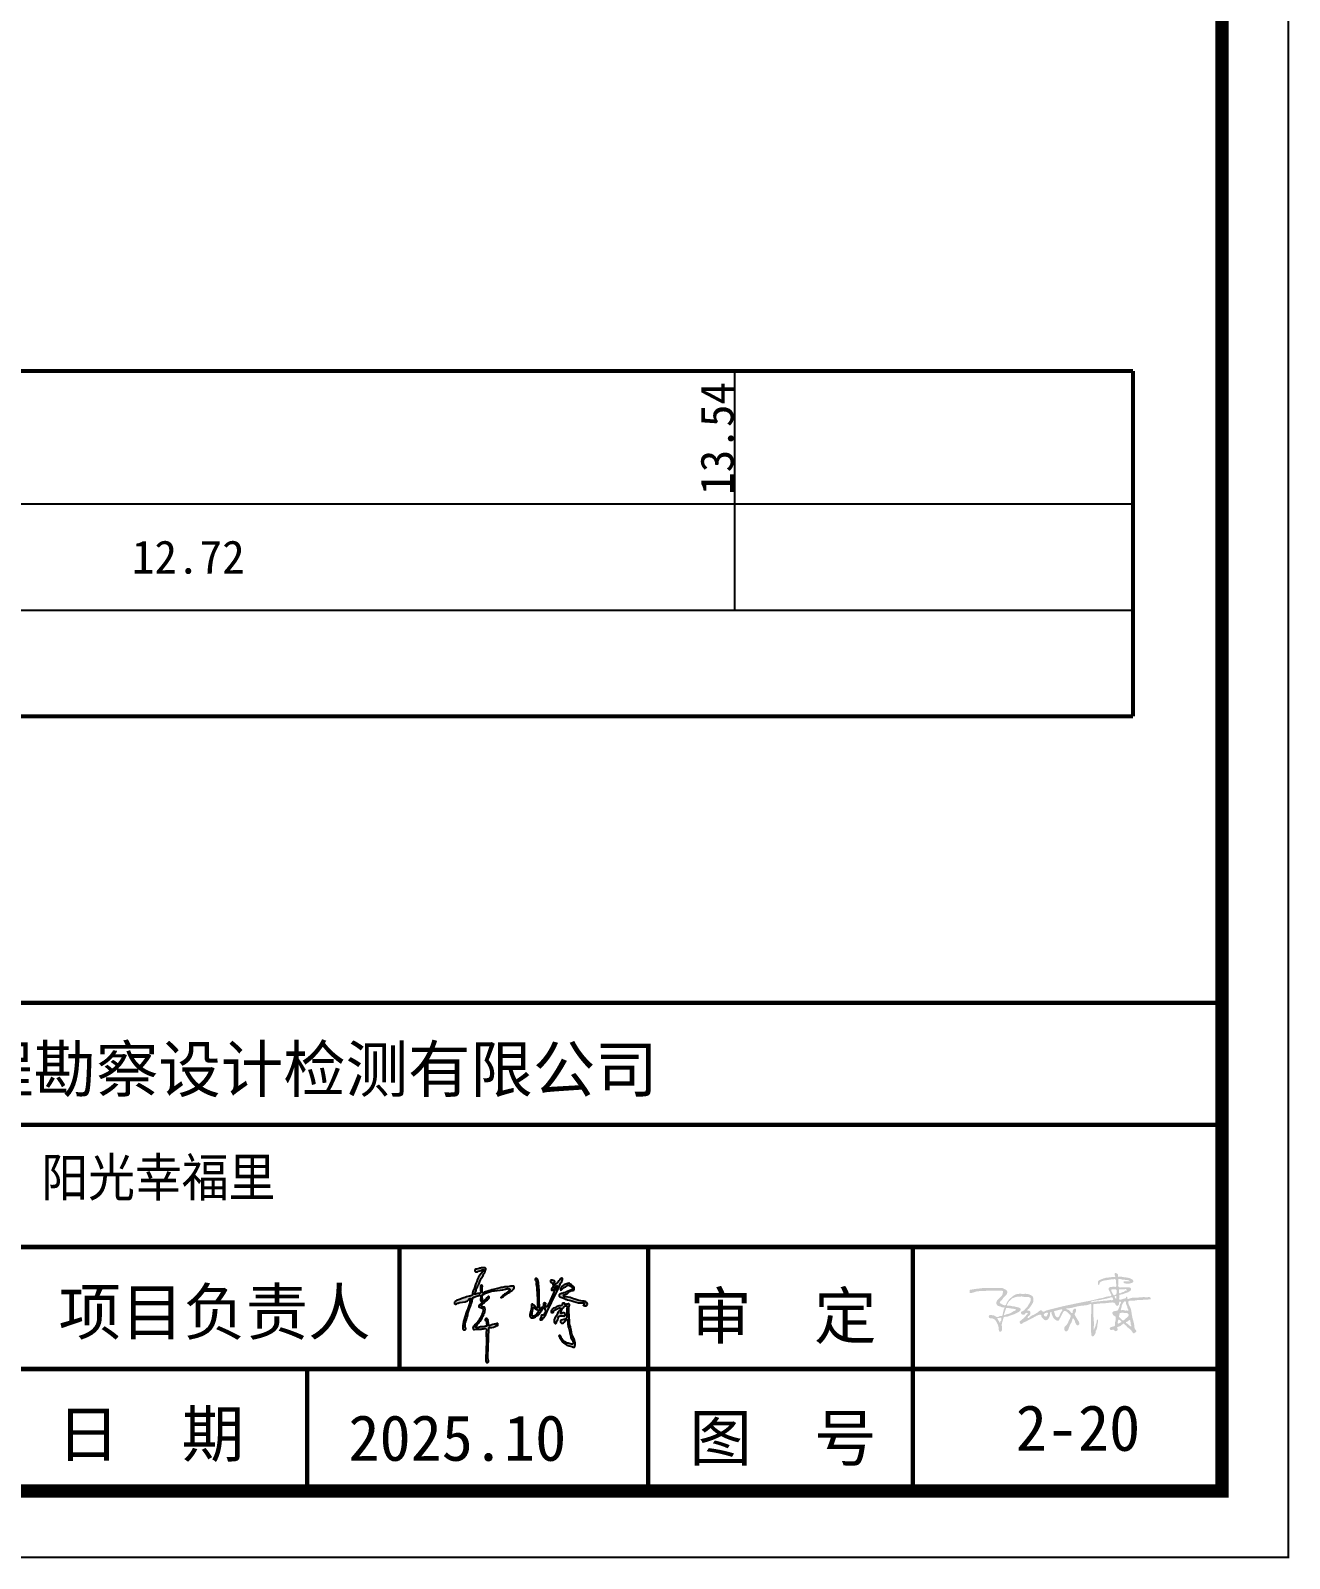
# Model space of a CAD drawing. Header units: millimetres. Extents: x -255 to 9196, y 129 to 426.
# Drawn here: x 8670.7 to 8765.6, y 129.3 to 244.3 of the extents above; entities that cross this region are included whole.
import ezdxf
from ezdxf.enums import TextEntityAlignment as Align

# ---------------------------------------------------------------- set-up
doc = ezdxf.new("R2010")
doc.units = ezdxf.units.MM
doc.layers.add('不打印', color=7, linetype='Continuous', plot=False)
doc.layers.add('地质-图框', color=7, linetype='Continuous')
doc.layers.add('地质-标注栏', color=7, linetype='Continuous')
doc.styles.add('LZ_PMT_LINE', font='', dxfattribs={"height": 2})
doc.styles.get("Standard").update_dxf_attribs({"font": 'simfang.ttf', "height": 2.5})
doc.styles.add('标注栏数据', font='simfang.ttf', dxfattribs={"width": 0.7, "height": 2.5})
doc.styles.get('LZ_PMT_LINE').set_extended_font_data('SimSun')

msp = doc.modelspace()

# ---------------------------------------------------------------- hatches: boundary and pattern name
at = {"linetype": 'Continuous'}
h = msp.add_hatch(color=0, dxfattribs=at)
edge = h.paths.add_edge_path()
edge.add_spline(control_points=[(8704.82, 151), (8704.82, 151), (8704.6, 150.97), (8704.47, 150.9), (8704.31, 150.82), (8704.19, 150.88), (8704.16, 150.96), (8704.2, 151.06), (8704.34, 151.04), (8704.51, 151.12), (8704.72, 151.15), (8705.03, 151.18), (8705, 150.96), (8704.94, 150.81), (8704.84, 150.66), (8704.75, 150.5), (8704.64, 150.33), (8704.54, 150.11), (8704.45, 149.84), (8704.31, 149.64), (8704.27, 149.43), (8704.21, 149.32), (8704.11, 149.16), (8704.28, 149.17), (8704.38, 149.22), (8704.51, 149.23), (8704.66, 149.25), (8704.59, 149.49), (8704.63, 149.64), (8704.59, 149.84), (8704.77, 149.84), (8704.71, 149.64), (8704.74, 149.49), (8704.72, 149.34), (8704.78, 149.25), (8704.98, 149.37), (8705.26, 149.42), (8705.67, 149.55), (8706.07, 149.63), (8706.46, 149.73), (8706.79, 149.73), (8707.01, 149.8), (8707.19, 149.73), (8707.09, 149.52), (8706.85, 149.35), (8706.56, 149.14), (8706.3, 148.98), (8706.18, 148.92), (8706.11, 148.89), (8706.21, 149), (8706.3, 149.07), (8706.5, 149.2), (8706.66, 149.34), (8706.79, 149.44), (8706.83, 149.55), (8706.67, 149.6), (8706.02, 149.38), (8705.39, 149.47), (8704.72, 149.11), (8704.75, 149.07), (8704.72, 148.95), (8704.77, 148.83), (8704.75, 148.68), (8704.84, 148.63), (8704.91, 148.75), (8705.02, 148.83), (8705.11, 148.92), (8705.18, 149), (8705.27, 148.98), (8705.25, 148.82), (8705.07, 148.73), (8704.91, 148.54), (8704.76, 148.45), (8704.67, 148.36), (8704.67, 148.29), (8704.7, 148.17), (8704.93, 148.24), (8704.98, 147.92), (8704.84, 147.58), (8704.62, 147.19), (8704.38, 146.87), (8704.24, 146.77), (8704.2, 146.68), (8704.38, 146.63), (8704.56, 146.7), (8704.83, 146.72), (8704.97, 146.74), (8705.09, 146.76), (8705.06, 146.91), (8705.06, 147.02), (8705.06, 147.18), (8704.93, 147.19), (8704.96, 147.38), (8705.2, 147.28), (8705.16, 147.06), (8705.22, 146.93), (8705.18, 146.77), (8705.47, 146.87), (8705.63, 146.9), (8705.81, 146.94), (8705.89, 146.98), (8705.91, 146.94), (8705.92, 146.9), (8705.92, 146.86), (8705.91, 146.81), (8705.86, 146.81), (8705.68, 146.74), (8705.49, 146.69), (8705.28, 146.67), (8705.26, 146.65), (8705.22, 146.65), (8705.24, 146.62), (8705.18, 146.28), (8705.23, 145.64), (8705.16, 144.87), (8705.15, 144.35), (8705.23, 144.12), (8705.18, 143.99), (8704.99, 144.04), (8705.03, 144.87), (8705.04, 145.58), (8705.03, 146.31), (8705.06, 146.49), (8705.02, 146.54), (8705, 146.6), (8704.81, 146.57), (8704.55, 146.5), (8704.29, 146.54), (8704.07, 146.48), (8704.05, 146.55), (8704.03, 146.61), (8704.06, 146.71), (8704.17, 146.87), (8704.44, 147.09), (8704.61, 147.43), (8704.74, 147.71), (8704.81, 147.89), (8704.82, 148.1), (8704.64, 148.16), (8704.47, 148.2), (8704.49, 148.36), (8704.61, 148.42), (8704.71, 148.48), (8704.73, 148.6), (8704.61, 148.67), (8704.6, 148.84), (8704.66, 149), (8704.57, 149.1), (8704.39, 149.01), (8704.22, 149), (8704.02, 148.91), (8703.98, 148.62), (8703.83, 148.22), (8703.63, 147.67), (8703.56, 147.23), (8703.42, 146.96), (8703.46, 146.82), (8703.44, 146.7), (8703.51, 146.6), (8703.47, 146.52), (8703.43, 146.47), (8703.36, 146.48), (8703.27, 146.49), (8703.25, 146.64), (8703.31, 147.16), (8703.54, 147.84), (8703.81, 148.51), (8703.81, 148.76), (8703.9, 148.86), (8703.77, 148.85), (8703.66, 148.57), (8703.18, 148.57), (8702.84, 148.49), (8702.71, 148.4), (8702.63, 148.46), (8702.64, 148.58), (8702.79, 148.69), (8703.04, 148.77), (8703.36, 148.93), (8703.67, 148.97), (8703.85, 149.05), (8703.98, 149.04), (8703.99, 149.26), (8704.23, 149.77), (8704.35, 150.46), (8704.75, 150.81), (8704.8, 150.89), (8704.83, 150.93), (8704.84, 150.96), (8704.86, 150.99), (8704.82, 151), (8704.82, 151)], knot_values=[0, 0, 0, 0, 0.197659, 0.38152, 0.566109, 0.652135, 0.748753, 0.807036, 0.92578, 1.122031, 1.368988, 1.626652, 1.76802, 1.918621, 2.118344, 2.300641, 2.476901, 2.727997, 3.020459, 3.30281, 3.467088, 3.639635, 3.748419, 3.829445, 4.003086, 4.123696, 4.214806, 4.40081, 4.667341, 4.776567, 4.878347, 5.011798, 5.239779, 5.391232, 5.421408, 5.561877, 5.912571, 6.38166, 6.788598, 7.158235, 7.581854, 7.75821, 7.879208, 8.024703, 8.302733, 8.776744, 9.113748, 9.171835, 9.21185, 9.282009, 9.431192, 9.655122, 9.945004, 10.084012, 10.156313, 10.23478, 10.492922, 12.265977, 12.308224, 12.341497, 12.381398, 12.643767, 12.73859, 12.784271, 12.894334, 13.057034, 13.22312, 13.293963, 13.355493, 13.427134, 13.691979, 13.931156, 14.154695, 14.230531, 14.280349, 14.357953, 14.559753, 14.73671, 15.127693, 15.701362, 16.09181, 16.245167, 16.284172, 16.325965, 16.693564, 16.937976, 17.092889, 17.140175, 17.268068, 17.432612, 17.543247, 17.640717, 17.742204, 17.919021, 18.124187, 18.330875, 18.38331, 18.514374, 18.915136, 19.05586, 19.094889, 19.129342, 19.171939, 19.2281, 19.253164, 19.30045, 19.335915, 19.866366, 19.900833, 19.91431, 19.956102, 19.971506, 20.016335, 20.975658, 21.868584, 22.374573, 22.482502, 22.597173, 22.697846, 22.941553, 24.708467, 25.088101, 25.161193, 25.220954, 25.277606, 25.350797, 25.711986, 26.113546, 26.20435, 26.256258, 26.30822, 26.383415, 26.54161, 26.923438, 27.405824, 27.649529, 27.849929, 27.988286, 28.210288, 28.334066, 28.448614, 28.601664, 28.712075, 28.802319, 28.905249, 29.053216, 29.28859, 29.3441, 29.421244, 29.800842, 29.895833, 30.034219, 30.598059, 31.241971, 31.744499, 31.964954, 32.082734, 32.192402, 32.311997, 32.392136, 32.448377, 32.505145, 32.585331, 32.68582, 32.890345, 34.212601, 34.822842, 34.959792, 35.019354, 35.099489, 35.175216, 35.910229, 36.17828, 36.27437, 36.332015, 36.438545, 36.566652, 36.87459, 37.22398, 37.642874, 37.759289, 37.851306, 37.959659, 38.310672, 39.66111, 39.8191, 39.895663, 39.943134, 39.968266, 39.993907, 40.020381, 40.020381, 40.020381, 40.020381], degree=3, periodic=0)
h = msp.add_hatch(color=256)
edge = h.paths.add_edge_path(flags=16)
edge.add_spline(control_points=[(8747.06, 147.65), (8747.05, 147.62), (8747.05, 147.57), (8747.11, 147.52), (8747.16, 147.49), (8747.21, 147.48), (8747.28, 147.49), (8747.29, 147.56), (8747.33, 147.61), (8747.35, 147.67), (8747.37, 147.72), (8747.35, 147.78), (8747.28, 147.78), (8747.21, 147.76), (8747.14, 147.75), (8747.12, 147.68), (8747.07, 147.69), (8747.06, 147.67), (8747.06, 147.65), (8747.06, 147.65)], knot_values=[0, 0, 0, 0, 1.094844, 2.010583, 2.936971, 3.772058, 4.559337, 5.371692, 6.406572, 7.298431, 8.125414, 8.707814, 9.723429, 10.914867, 11.774738, 12.831234, 13.232699, 13.516351, 13.791121, 13.791121, 13.791121, 13.791121], degree=3, periodic=0)
edge = h.paths.add_edge_path()
edge.add_spline(control_points=[(8741.47, 149.27), (8741.47, 149.31), (8741.47, 149.39), (8741.48, 149.45), (8741.47, 149.5), (8741.53, 149.5), (8741.65, 149.52), (8741.89, 149.57), (8742.2, 149.59), (8742.47, 149.64), (8742.72, 149.63), (8742.98, 149.63), (8743.25, 149.64), (8743.55, 149.63), (8743.76, 149.64), (8743.98, 149.63), (8744.11, 149.53), (8744.28, 149.46), (8744.32, 149.28), (8744.24, 149.08), (8744.02, 148.95), (8743.91, 148.72), (8743.76, 148.64), (8743.72, 148.5), (8743.91, 148.42), (8744.14, 148.24), (8744.24, 148.46), (8744.31, 148.62), (8744.48, 148.82), (8744.7, 149.01), (8744.91, 149.15), (8745.18, 149.21), (8745.46, 149.18), (8745.79, 149.21), (8746.03, 149.12), (8746.23, 149.02), (8746.27, 148.82), (8746.29, 148.62), (8746.16, 148.4), (8746.03, 148.19), (8745.9, 148.06), (8745.8, 147.98), (8745.84, 147.89), (8745.95, 147.96), (8746.09, 147.79), (8746.02, 147.56), (8745.86, 147.5), (8745.83, 147.42), (8745.86, 147.33), (8746.01, 147.44), (8746.1, 147.55), (8746.28, 147.6), (8746.41, 147.69), (8746.57, 147.77), (8746.68, 147.88), (8746.82, 147.98), (8746.93, 147.93), (8747.01, 147.8), (8747.19, 147.93), (8747.6, 148.03), (8748.29, 148.22), (8749.17, 148.4), (8750.02, 148.58), (8750.71, 148.7), (8751.23, 148.85), (8751.56, 148.89), (8751.82, 149.01), (8752, 148.99), (8752.19, 149.07), (8752.08, 149.21), (8752.05, 149.34), (8751.94, 149.45), (8751.93, 149.59), (8752, 149.71), (8752.17, 149.7), (8752.32, 149.75), (8752.49, 149.69), (8752.52, 149.81), (8752.51, 149.96), (8752.48, 150.11), (8752.49, 150.33), (8752.27, 150.28), (8752.07, 150.28), (8751.84, 150.22), (8751.6, 150.21), (8751.42, 150.14), (8751.28, 150.07), (8751.24, 149.97), (8751.26, 149.9), (8751.19, 149.84), (8751.13, 149.92), (8751.12, 150.02), (8751.14, 150.19), (8751.37, 150.28), (8751.59, 150.37), (8751.85, 150.43), (8752.09, 150.42), (8752.26, 150.5), (8752.47, 150.42), (8752.42, 150.56), (8752.39, 150.62), (8752.38, 150.69), (8752.4, 150.76), (8752.49, 150.76), (8752.58, 150.72), (8752.67, 150.63), (8752.65, 150.54), (8752.65, 150.44), (8752.83, 150.52), (8753, 150.45), (8753.25, 150.43), (8753.48, 150.4), (8753.65, 150.31), (8753.78, 150.24), (8753.81, 150.13), (8753.77, 150.05), (8753.67, 150.01), (8753.53, 149.97), (8753.37, 149.94), (8753.24, 149.96), (8753.16, 150), (8753.07, 149.99), (8753.06, 150.07), (8753.07, 150.16), (8753.22, 150.12), (8753.34, 150.13), (8753.44, 150.13), (8753.53, 150.11), (8753.52, 150.18), (8753.4, 150.23), (8753.24, 150.25), (8753.04, 150.25), (8752.89, 150.29), (8752.78, 150.32), (8752.68, 150.33), (8752.65, 150.22), (8752.67, 150.08), (8752.68, 149.92), (8752.64, 149.77), (8752.7, 149.7), (8752.85, 149.65), (8753.1, 149.71), (8753.35, 149.67), (8753.56, 149.69), (8753.68, 149.52), (8753.46, 149.31), (8753.18, 149.25), (8752.95, 149.14), (8752.76, 149.14), (8752.73, 149.03), (8752.76, 148.93), (8752.68, 148.7), (8752.98, 148.79), (8753.12, 148.84), (8753.27, 148.86), (8753.24, 148.97), (8753.37, 149.02), (8753.28, 148.73), (8753.76, 148.96), (8754.09, 148.88), (8754.56, 148.97), (8754.85, 148.92), (8755.02, 148.97), (8755.08, 148.91), (8755.11, 148.86), (8755.11, 148.81), (8755.09, 148.77), (8755.04, 148.78), (8754.96, 148.77), (8754.81, 148.75), (8754.51, 148.74), (8754.1, 148.74), (8753.76, 148.65), (8753.45, 148.7), (8753.38, 148.43), (8753.62, 148.17), (8753.67, 147.7), (8753.75, 147.27), (8753.89, 146.88), (8753.86, 146.56), (8754.09, 146.4), (8753.94, 146.27), (8753.78, 146.17), (8753.66, 146.51), (8753.38, 146.61), (8753.24, 146.83), (8753.12, 146.88), (8753.1, 147), (8752.88, 146.82), (8752.78, 146.73), (8752.57, 146.71), (8752.58, 146.59), (8752.63, 146.54), (8752.63, 146.44), (8752.53, 146.39), (8752.4, 146.37), (8752.36, 146.51), (8752.22, 146.48), (8752.12, 146.47), (8752.01, 146.52), (8752.03, 146.67), (8752.19, 146.7), (8752.3, 146.74), (8752.46, 146.79), (8752.37, 146.97), (8752.47, 147.12), (8752.44, 147.27), (8752.52, 147.44), (8752.37, 147.53), (8752.25, 147.61), (8752.19, 147.79), (8752.33, 147.9), (8752.48, 147.9), (8752.66, 147.94), (8752.69, 148.11), (8752.78, 148.25), (8752.77, 148.39), (8752.85, 148.47), (8752.89, 148.55), (8752.83, 148.61), (8752.72, 148.61), (8752.74, 148.48), (8752.72, 148.37), (8752.58, 148.24), (8752.45, 148.37), (8752.42, 148.51), (8752.23, 148.56), (8751.88, 148.5), (8751.47, 148.47), (8751.09, 148.46), (8750.93, 148.41), (8750.79, 148.44), (8750.78, 148.34), (8750.77, 148.22), (8750.79, 147.98), (8750.8, 147.67), (8750.79, 147.28), (8750.87, 146.87), (8750.79, 146.67), (8750.81, 146.47), (8750.86, 146.52), (8750.86, 146.59), (8750.92, 146.67), (8750.96, 146.78), (8750.96, 146.91), (8751.04, 147.01), (8751.02, 147.12), (8751.05, 147.19), (8751.06, 147.28), (8751.11, 147.25), (8751.17, 147.18), (8751.1, 146.98), (8751.09, 146.76), (8751.06, 146.53), (8750.95, 146.4), (8750.97, 146.24), (8750.88, 146.1), (8750.8, 145.98), (8750.69, 145.99), (8750.63, 146.08), (8750.63, 146.24), (8750.6, 146.44), (8750.62, 146.76), (8750.61, 147.14), (8750.62, 147.71), (8750.64, 148.08), (8750.63, 148.46), (8750.34, 148.33), (8750.09, 148.32), (8749.68, 148.28), (8749.36, 148.19), (8749.04, 148.11), (8748.9, 148.11), (8748.72, 148.1), (8748.8, 148), (8748.93, 148.01), (8749.05, 147.87), (8749.1, 147.76), (8749.24, 147.72), (8749.22, 147.87), (8749.25, 147.98), (8749.33, 148.06), (8749.46, 148.11), (8749.5, 147.93), (8749.45, 147.8), (8749.36, 147.66), (8749.43, 147.52), (8749.53, 147.36), (8749.64, 147.18), (8749.76, 147), (8749.71, 146.85), (8749.59, 146.8), (8749.5, 146.89), (8749.42, 147), (8749.4, 147.14), (8749.35, 147.25), (8749.23, 147.43), (8749.19, 147.15), (8749.09, 146.96), (8748.95, 146.7), (8748.9, 146.45), (8748.75, 146.33), (8748.61, 146.42), (8748.61, 146.54), (8748.58, 146.67), (8748.71, 146.78), (8748.84, 146.93), (8748.93, 147.16), (8749.03, 147.33), (8749.08, 147.47), (8749.08, 147.58), (8748.93, 147.71), (8748.81, 147.85), (8748.64, 147.92), (8748.56, 147.89), (8748.42, 147.71), (8748.37, 147.48), (8748.22, 147.3), (8748.22, 147.18), (8748.1, 147.15), (8748.02, 147.18), (8747.91, 147.25), (8747.78, 147.36), (8747.71, 147.52), (8747.67, 147.63), (8747.63, 147.72), (8747.63, 147.77), (8747.64, 147.83), (8747.59, 147.82), (8747.5, 147.81), (8747.54, 147.64), (8747.48, 147.47), (8747.41, 147.29), (8747.26, 147.2), (8747.11, 147.2), (8747.03, 147.32), (8746.91, 147.39), (8746.86, 147.49), (8746.87, 147.65), (8746.65, 147.6), (8746.49, 147.54), (8746.27, 147.4), (8746, 147.28), (8745.71, 147.1), (8745.48, 147.02), (8745.37, 146.91), (8745.29, 146.94), (8745.25, 147), (8745.19, 147.12), (8745.31, 147.17), (8745.42, 147.26), (8745.55, 147.38), (8745.68, 147.5), (8745.75, 147.6), (8745.81, 147.65), (8745.85, 147.73), (8745.77, 147.79), (8745.67, 147.74), (8745.61, 147.62), (8745.48, 147.61), (8745.37, 147.66), (8745.33, 147.75), (8745.35, 147.87), (8745.5, 147.88), (8745.65, 148.05), (8745.82, 148.2), (8745.91, 148.41), (8746.02, 148.54), (8746.06, 148.69), (8746.1, 148.85), (8745.98, 148.93), (8745.81, 148.99), (8745.62, 148.94), (8745.41, 149.01), (8745.25, 148.98), (8745.07, 148.98), (8744.91, 148.95), (8744.78, 148.89), (8744.66, 148.85), (8744.59, 148.77), (8744.48, 148.68), (8744.37, 148.58), (8744.34, 148.45), (8744.28, 148.4), (8744.27, 148.28), (8744.41, 148.31), (8744.53, 148.3), (8744.68, 148.25), (8744.85, 148.26), (8744.98, 148.19), (8745.11, 148.19), (8745.2, 148.14), (8745.29, 148.12), (8745.31, 148.03), (8745.31, 147.96), (8745.24, 147.87), (8745.05, 147.77), (8744.8, 147.64), (8744.52, 147.57), (8744.31, 147.47), (8744.16, 147.47), (8744.01, 147.45), (8743.99, 147.27), (8743.93, 147.11), (8743.87, 146.89), (8743.9, 146.68), (8743.92, 146.49), (8743.86, 146.35), (8743.66, 146.32), (8743.66, 146.56), (8743.63, 146.79), (8743.52, 147.02), (8743.39, 147.24), (8743.19, 147.37), (8742.99, 147.33), (8742.9, 147.44), (8742.89, 147.59), (8743.03, 147.59), (8743.17, 147.59), (8743.35, 147.57), (8743.55, 147.36), (8743.73, 147.56), (8743.96, 147.52), (8743.95, 147.7), (8744, 147.84), (8744.03, 148), (8744.07, 148.1), (8744.12, 148.21), (8743.96, 148.13), (8743.85, 148.22), (8743.7, 148.26), (8743.54, 148.3), (8743.48, 148.43), (8743.47, 148.55), (8743.53, 148.72), (8743.71, 148.88), (8743.92, 149.05), (8743.96, 149.25), (8744, 149.43), (8743.82, 149.43), (8743.59, 149.43), (8743.25, 149.42), (8742.9, 149.45), (8742.58, 149.4), (8742.27, 149.4), (8741.96, 149.39), (8741.71, 149.27), (8741.6, 149.26), (8741.47, 149.26), (8741.47, 149.27)], knot_values=[0, 0, 0, 0, 1.976312, 3.018367, 3.269898, 3.749702, 4.834006, 9.62362, 13.452743, 18.627688, 21.612948, 24.346242, 29.741381, 33.302581, 37.366558, 39.173731, 42.502539, 44.546889, 46.627753, 49.567369, 53.604173, 57.284866, 59.75768, 61.074803, 62.326696, 67.979375, 69.132216, 71.889253, 75.683349, 80.376133, 84.739519, 86.490853, 92.234156, 97.068019, 100.429757, 103.693796, 105.598345, 109.17742, 112.023186, 116.60901, 119.542734, 120.725083, 121.411546, 123.11809, 124.588039, 129.410696, 130.720715, 131.927345, 132.512105, 134.442431, 137.229942, 139.767682, 141.969606, 144.264473, 147.202208, 149.156303, 150.995179, 151.77243, 155.250043, 157.768724, 171.532936, 185.086132, 197.290427, 209.084545, 215.623844, 220.562481, 223.780967, 227.404624, 228.938971, 231.18602, 232.99334, 235.279714, 237.39077, 238.413247, 240.945245, 243.852354, 245.95977, 246.754168, 248.413036, 252.429649, 254.024041, 256.622344, 259.532533, 263.465936, 266.597203, 270.043433, 271.790493, 273.165009, 274.278271, 275.155617, 275.96863, 278.137574, 279.489418, 282.933465, 287.218074, 290.631735, 294.43893, 297.066035, 299.279555, 300.631477, 301.741743, 302.480205, 303.51679, 304.510579, 305.744526, 308.045667, 309.10708, 309.738011, 311.721468, 314.587144, 318.560317, 321.978382, 324.929444, 326.726307, 328.375842, 329.212915, 330.25815, 332.912487, 335.737852, 337.322197, 338.464063, 339.540303, 340.517248, 341.291475, 343.24226, 345.424661, 346.906066, 347.790693, 348.283761, 349.37956, 352.817893, 355.786154, 358.093634, 359.322049, 360.782347, 361.645093, 363.565636, 367.250663, 368.807935, 369.801923, 370.698936, 375.382624, 380.290659, 382.057817, 384.048911, 387.541174, 392.467198, 396.884683, 398.870852, 399.463262, 401.525914, 403.50169, 407.635898, 409.387035, 411.233271, 412.280452, 413.20357, 415.190434, 419.044115, 426.82695, 433.696307, 438.234604, 439.880328, 440.5342, 441.546128, 442.183141, 442.753004, 443.168649, 444.25252, 446.435187, 449.787888, 457.012911, 463.817808, 466.622312, 467.653782, 474.772731, 480.221843, 487.75307, 493.758919, 498.268061, 500.770469, 503.126663, 504.93944, 508.215227, 514.602973, 517.725651, 519.162893, 519.653701, 522.57407, 525.985365, 528.091346, 529.420767, 530.44176, 531.074818, 533.51958, 534.412854, 536.192404, 538.038156, 539.769774, 540.822907, 542.444399, 544.691107, 546.792547, 548.016807, 551.031041, 552.848139, 555.141276, 557.888754, 559.117839, 562.162851, 564.274516, 565.814007, 568.969099, 570.805367, 573.405532, 575.322644, 577.850069, 578.932876, 580.303886, 580.965396, 582.395387, 583.584192, 585.599442, 587.646145, 589.914983, 591.789159, 593.27422, 597.94608, 607.063846, 611.402782, 614.073872, 615.321987, 615.878503, 617.519975, 620.919802, 626.227157, 631.278458, 637.955565, 642.446505, 643.232821, 643.760483, 644.456326, 646.177092, 647.742257, 649.719808, 651.636288, 652.979528, 654.238301, 655.194152, 655.659487, 656.394987, 659.092563, 663.591374, 666.73103, 668.397875, 670.738048, 673.250698, 675.453964, 676.439317, 677.660828, 679.829027, 683.261807, 686.437325, 693.520123, 699.871158, 710.80178, 711.665262, 714.371367, 719.852061, 724.798696, 731.582425, 735.049173, 737.977924, 739.413207, 740.181114, 742.294893, 744.847896, 747.080249, 748.01495, 749.656081, 751.744516, 753.156469, 754.723524, 756.064382, 759.453584, 761.036376, 762.882106, 765.701193, 769.323154, 772.347842, 774.172791, 775.585183, 777.013936, 779.293074, 781.697647, 782.695741, 785.087573, 787.226283, 790.776274, 796.031545, 799.610519, 801.573474, 803.326881, 805.300637, 806.912735, 808.495868, 812.035945, 815.779267, 818.869602, 820.811829, 822.125877, 823.541907, 828.940789, 830.302191, 831.031036, 832.606796, 840.023967, 840.684534, 842.883131, 844.244533, 845.363175, 846.535711, 849.926761, 852.286909, 854.171399, 855.113645, 856.128269, 856.673621, 857.147526, 858.050728, 860.090115, 862.716938, 866.384136, 867.936357, 870.065038, 872.061231, 873.982345, 875.67185, 877.131449, 879.445427, 882.719542, 885.677448, 890.574174, 895.673374, 900.269723, 901.080783, 902.0814, 903.195863, 904.760709, 906.51745, 907.912156, 911.149921, 913.959999, 915.505406, 916.565642, 917.656816, 918.348052, 920.340725, 921.570186, 923.703426, 925.112377, 926.520541, 927.902372, 929.517787, 932.398315, 937.179688, 939.59686, 942.195605, 944.091548, 946.864224, 947.8244, 950.291283, 954.566441, 955.923755, 959.676397, 961.5313, 963.693704, 966.5664, 967.727809, 969.03891, 971.169049, 973.960761, 975.413252, 976.517354, 977.539594, 979.222904, 980.846563, 983.344484, 985.952933, 988.091281, 989.728729, 991.182119, 992.528204, 993.655163, 994.585274, 995.88215, 998.258073, 1003.821633, 1008.058251, 1010.833525, 1013.583601, 1014.67668, 1017.228742, 1019.702485, 1022.748285, 1026.782974, 1029.033757, 1031.10648, 1032.665939, 1035.775685, 1038.774974, 1043.505154, 1046.495812, 1049.996333, 1053.115253, 1054.040804, 1056.294707, 1057.620278, 1059.043068, 1062.953747, 1065.090649, 1070.123473, 1071.433068, 1073.272203, 1075.944948, 1078.502315, 1080.15249, 1081.014965, 1082.574426, 1084.823859, 1086.961129, 1089.405106, 1091.419354, 1092.609896, 1094.709199, 1098.735043, 1103.263313, 1105.737056, 1107.750914, 1109.564562, 1112.173013, 1118.219875, 1124.030812, 1127.369626, 1132.591904, 1137.489058, 1140.639116, 1143.742249, 1144.231568, 1144.231568, 1144.231568, 1144.231568], degree=3, periodic=0)
edge = h.paths.add_edge_path(flags=16)
edge.add_spline(control_points=[(8747.83, 147.83), (8747.85, 147.79), (8747.88, 147.7), (8747.89, 147.58), (8747.96, 147.49), (8748.03, 147.4), (8748.13, 147.42), (8748.21, 147.48), (8748.25, 147.6), (8748.29, 147.71), (8748.35, 147.8), (8748.39, 147.86), (8748.43, 147.92), (8748.46, 147.98), (8748.41, 148.05), (8748.28, 147.99), (8748.13, 147.98), (8748, 147.92), (8747.89, 147.91), (8747.82, 147.87), (8747.83, 147.84), (8747.83, 147.83)], knot_values=[0, 0, 0, 0, 2.065977, 3.778019, 5.026363, 7.020016, 7.991516, 9.334166, 11.098954, 13.338472, 14.354147, 15.643986, 16.805999, 17.506465, 18.120776, 20.055848, 22.53053, 24.848178, 26.280873, 27.23305, 27.71727, 27.71727, 27.71727, 27.71727], degree=3, periodic=0)
edge = h.paths.add_edge_path(flags=17)
edge.add_spline(control_points=[(8752.19, 148.93), (8752.21, 148.93), (8752.25, 148.9), (8752.26, 148.83), (8752.29, 148.78), (8752.25, 148.69), (8752.04, 148.75), (8751.85, 148.67), (8751.64, 148.7), (8751.47, 148.65), (8751.24, 148.64), (8751.01, 148.61), (8750.79, 148.61), (8750.65, 148.52), (8750.56, 148.59), (8750.78, 148.67), (8750.89, 148.67), (8751.08, 148.71), (8751.25, 148.71), (8751.41, 148.77), (8751.57, 148.79), (8751.74, 148.83), (8751.9, 148.86), (8752.04, 148.9), (8752.11, 148.94), (8752.16, 148.94), (8752.18, 148.93), (8752.19, 148.93)], knot_values=[0, 0, 0, 0, 0.777686, 1.929051, 2.760418, 3.308433, 5.798843, 10.064954, 12.451385, 14.874019, 17.777373, 22.090389, 25.106741, 27.549329, 27.908396, 29.455131, 33.457187, 35.066045, 37.764147, 40.527792, 42.5051, 44.669727, 48.209364, 49.784594, 50.888217, 51.544484, 51.936834, 51.936834, 51.936834, 51.936834], degree=3, periodic=0)
edge = h.paths.add_edge_path(flags=16)
edge.add_spline(control_points=[(8752.39, 148.97), (8752.4, 148.94), (8752.42, 148.89), (8752.46, 148.85), (8752.52, 148.81), (8752.53, 148.89), (8752.52, 148.95), (8752.53, 149.01), (8752.5, 149.04), (8752.45, 149.03), (8752.42, 149.02), (8752.37, 149), (8752.39, 148.98), (8752.39, 148.97)], knot_values=[0, 0, 0, 0, 1.245613, 2.175218, 2.84887, 3.463701, 4.88207, 5.540711, 6.008538, 6.560514, 7.449846, 7.84399, 8.22639, 8.22639, 8.22639, 8.22639], degree=3, periodic=0)
edge = h.paths.add_edge_path(flags=16)
edge.add_spline(control_points=[(8752.17, 149.51), (8752.15, 149.51), (8752.12, 149.45), (8752.16, 149.36), (8752.22, 149.28), (8752.24, 149.2), (8752.28, 149.15), (8752.31, 149.08), (8752.38, 149.09), (8752.44, 149.11), (8752.48, 149.15), (8752.53, 149.16), (8752.53, 149.2), (8752.53, 149.3), (8752.57, 149.44), (8752.49, 149.54), (8752.4, 149.53), (8752.32, 149.52), (8752.25, 149.53), (8752.2, 149.53), (8752.17, 149.54), (8752.16, 149.52), (8752.17, 149.52), (8752.17, 149.51)], knot_values=[0, 0, 0, 0, 0.861244, 2.431031, 3.852702, 5.085635, 5.85594, 6.934384, 7.860311, 8.665001, 9.656767, 10.144616, 10.436036, 11.285115, 14.912628, 15.689596, 16.719567, 18.186906, 19.266269, 19.953127, 20.276731, 20.450871, 20.557842, 20.557842, 20.557842, 20.557842], degree=3, periodic=0)
edge = h.paths.add_edge_path(flags=16)
edge.add_spline(control_points=[(8752.72, 149.48), (8752.72, 149.45), (8752.71, 149.39), (8752.71, 149.31), (8752.71, 149.25), (8752.76, 149.23), (8752.82, 149.22), (8752.87, 149.26), (8752.93, 149.3), (8753.01, 149.33), (8753.09, 149.33), (8753.13, 149.4), (8753.19, 149.43), (8753.24, 149.44), (8753.28, 149.44), (8753.33, 149.45), (8753.29, 149.49), (8753.28, 149.57), (8753.14, 149.53), (8753.01, 149.55), (8752.9, 149.52), (8752.81, 149.53), (8752.77, 149.52), (8752.72, 149.53), (8752.72, 149.5), (8752.72, 149.49), (8752.72, 149.48)], knot_values=[0, 0, 0, 0, 1.627271, 2.564917, 3.463325, 4.107991, 4.704694, 5.809748, 6.927935, 7.926836, 9.222179, 10.242214, 11.082175, 11.993147, 12.703979, 13.04412, 13.515506, 14.375081, 16.367968, 18.130075, 20.108708, 21.275945, 21.825603, 22.498973, 22.613285, 22.934178, 22.934178, 22.934178, 22.934178], degree=3, periodic=0)
edge = h.paths.add_edge_path(flags=16)
edge.add_spline(control_points=[(8753.1, 148.59), (8753.07, 148.56), (8753.01, 148.49), (8752.96, 148.37), (8752.9, 148.26), (8752.92, 148.15), (8752.86, 148.08), (8752.85, 148.01), (8752.88, 147.95), (8752.97, 147.98), (8753.09, 147.97), (8753.22, 147.91), (8753.34, 147.97), (8753.38, 147.88), (8753.46, 147.97), (8753.35, 148.07), (8753.36, 148.21), (8753.3, 148.33), (8753.25, 148.44), (8753.24, 148.53), (8753.23, 148.61), (8753.18, 148.64), (8753.11, 148.64), (8753.11, 148.59), (8753.1, 148.59)], knot_values=[0, 0, 0, 0, 2.001049, 3.674502, 5.771722, 7.156147, 8.41876, 9.470853, 10.127335, 10.852845, 13.021442, 15.353893, 16.866073, 17.608889, 18.399536, 20.205357, 22.625681, 24.41842, 26.100767, 27.697592, 28.445905, 29.247463, 30.191838, 30.721959, 30.721959, 30.721959, 30.721959], degree=3, periodic=0)
edge = h.paths.add_edge_path(flags=16)
edge.add_spline(control_points=[(8752.76, 147.68), (8752.76, 147.65), (8752.74, 147.58), (8752.71, 147.46), (8752.79, 147.38), (8752.88, 147.3), (8752.96, 147.21), (8753.09, 147.17), (8753.15, 147.28), (8753.24, 147.37), (8753.36, 147.42), (8753.43, 147.52), (8753.46, 147.63), (8753.38, 147.72), (8753.28, 147.77), (8753.13, 147.74), (8753, 147.79), (8752.88, 147.75), (8752.81, 147.77), (8752.75, 147.74), (8752.76, 147.7), (8752.76, 147.68)], knot_values=[0, 0, 0, 0, 1.621992, 3.308842, 4.508909, 6.438784, 8.406396, 9.887104, 11.272649, 13.072815, 15.431049, 16.969104, 18.225996, 19.790057, 21.47997, 23.344688, 25.770547, 27.41792, 28.509462, 29.001281, 29.820485, 29.820485, 29.820485, 29.820485], degree=3, periodic=0)
edge = h.paths.add_edge_path(flags=16)
edge.add_spline(control_points=[(8752.68, 147.21), (8752.65, 147.19), (8752.62, 147.13), (8752.64, 147.04), (8752.62, 146.98), (8752.65, 146.94), (8752.69, 146.94), (8752.73, 146.99), (8752.8, 147.01), (8752.86, 147.04), (8752.91, 147.08), (8752.88, 147.13), (8752.84, 147.17), (8752.8, 147.19), (8752.77, 147.23), (8752.73, 147.24), (8752.7, 147.26), (8752.67, 147.23), (8752.69, 147.21), (8752.68, 147.21)], knot_values=[0, 0, 0, 0, 1.23237, 2.862046, 3.675794, 4.080594, 4.699096, 5.35691, 6.876583, 7.681133, 8.417953, 8.942195, 9.954773, 10.679344, 11.236603, 11.826958, 12.460554, 12.741244, 13.107108, 13.107108, 13.107108, 13.107108], degree=3, periodic=0)
edge = h.paths.add_edge_path(flags=16)
edge.add_spline(control_points=[(8753.3, 147.09), (8753.28, 147.08), (8753.24, 147.06), (8753.24, 146.99), (8753.32, 146.96), (8753.39, 146.92), (8753.45, 146.85), (8753.5, 146.8), (8753.57, 146.77), (8753.61, 146.72), (8753.67, 146.76), (8753.62, 146.83), (8753.6, 146.9), (8753.61, 146.99), (8753.58, 147.08), (8753.58, 147.16), (8753.56, 147.23), (8753.5, 147.22), (8753.47, 147.19), (8753.42, 147.16), (8753.38, 147.13), (8753.35, 147.11), (8753.32, 147.1), (8753.31, 147.09), (8753.3, 147.09)], knot_values=[0, 0, 0, 0, 1.078617, 1.584482, 2.769352, 4.19498, 5.366298, 6.581313, 7.563654, 8.507528, 8.990575, 10.154726, 11.423765, 12.462376, 13.998568, 15.210379, 16.153849, 16.746294, 17.483217, 18.246977, 18.971547, 19.662222, 19.902153, 20.241453, 20.241453, 20.241453, 20.241453], degree=3, periodic=0)
edge = h.paths.add_edge_path(flags=16)
edge.add_spline(control_points=[(8743.57, 147.28), (8743.59, 147.27), (8743.61, 147.23), (8743.64, 147.17), (8743.69, 147.11), (8743.7, 147.04), (8743.81, 147), (8743.74, 147.16), (8743.87, 147.16), (8743.86, 147.25), (8743.86, 147.31), (8743.87, 147.37), (8743.82, 147.41), (8743.74, 147.4), (8743.66, 147.36), (8743.58, 147.38), (8743.55, 147.32), (8743.56, 147.29), (8743.57, 147.28)], knot_values=[0, 0, 0, 0, 1.076924, 2.082744, 2.865184, 4.332782, 4.901003, 6.550431, 7.733202, 8.571799, 9.759042, 10.52869, 11.144503, 12.459715, 13.851956, 14.688205, 15.691416, 16.049705, 16.049705, 16.049705, 16.049705], degree=3, periodic=0)
edge = h.paths.add_edge_path(flags=16)
edge.add_spline(control_points=[(8744.2, 148.1), (8744.19, 148.04), (8744.15, 147.92), (8744.1, 147.77), (8744.06, 147.67), (8744.02, 147.55), (8744.21, 147.65), (8744.37, 147.67), (8744.62, 147.76), (8744.77, 147.9), (8744.92, 147.93), (8744.98, 148.07), (8744.69, 148.05), (8744.51, 148.13), (8744.34, 148.11), (8744.21, 148.14), (8744.2, 148.11), (8744.2, 148.1)], knot_values=[0, 0, 0, 0, 2.639694, 5.480822, 6.640847, 7.833901, 9.379189, 12.619169, 16.706763, 20.039631, 21.716381, 22.636913, 25.384768, 29.554076, 32.467188, 33.476001, 33.820235, 33.820235, 33.820235, 33.820235], degree=3, periodic=0)
h = msp.add_hatch(color=0, dxfattribs=at)
edge = h.paths.add_edge_path()
edge.add_spline(control_points=[(8708.75, 150.19), (8708.75, 150.19), (8708.7, 150.37), (8708.87, 150.36), (8708.96, 150.23), (8708.99, 149.93), (8709.04, 149.38), (8709.02, 148.81), (8709.05, 148.29), (8709.08, 148.13), (8709.06, 147.94), (8709.13, 147.99), (8709.15, 148.1), (8709.25, 148.18), (8709.33, 148.25), (8709.35, 148.33), (8709.34, 148.41), (8709.36, 148.53), (8709.46, 148.52), (8709.54, 148.47), (8709.52, 148.38), (8709.46, 148.31), (8709.49, 148.22), (8709.57, 148.2), (8709.64, 148.28), (8709.88, 148.6), (8710.04, 149.21), (8710.28, 149.54), (8710.42, 149.81), (8710.24, 149.77), (8710.22, 149.63), (8710.13, 149.53), (8710.06, 149.44), (8709.91, 149.48), (8710.01, 149.61), (8710.05, 149.7), (8710.08, 149.76), (8710.09, 149.81), (8710.05, 149.85), (8710.07, 149.92), (8710.03, 149.99), (8709.96, 150.06), (8709.84, 150.09), (8709.87, 150.18), (8709.91, 150.23), (8709.94, 150.22), (8709.99, 150.22), (8710.05, 150.21), (8710.12, 150.18), (8710.22, 150.15), (8710.19, 150.05), (8710.13, 149.98), (8710.13, 149.9), (8710.13, 149.78), (8710.28, 149.92), (8710.41, 150.06), (8710.56, 150.26), (8710.7, 150.38), (8710.79, 150.35), (8710.79, 150.24), (8710.68, 150.09), (8710.41, 149.33), (8709.9, 148.52), (8709.57, 147.67), (8709.39, 147.43), (8709.31, 147.35), (8709.28, 147.25), (8709.19, 147.25), (8709.09, 147.22), (8709.1, 147.34), (8709.17, 147.41), (8709.18, 147.5), (8709.19, 147.64), (8709.26, 147.6), (8709.29, 147.58), (8709.36, 147.57), (8709.39, 147.71), (8709.48, 147.78), (8709.53, 147.92), (8709.43, 148.01), (8709.45, 148.12), (8709.33, 148.18), (8709.29, 147.98), (8709.15, 147.88), (8709.05, 147.69), (8708.91, 147.55), (8708.75, 147.45), (8708.59, 147.37), (8708.44, 147.37), (8708.31, 147.46), (8708.33, 147.72), (8708.41, 147.96), (8708.47, 148.21), (8708.41, 148.36), (8708.49, 148.44), (8708.57, 148.4), (8708.62, 148.3), (8708.75, 148.24), (8708.82, 148.17), (8708.89, 148.1), (8708.94, 148.19), (8708.89, 148.37), (8708.91, 148.81), (8708.86, 149.31), (8708.85, 149.75), (8708.77, 149.98), (8708.84, 150.11), (8708.75, 150.19), (8708.75, 150.19)], knot_values=[0, 0, 0, 0, 0.151641, 0.238659, 0.376664, 0.590515, 1.141021, 2.014882, 2.347755, 2.615323, 2.676021, 2.710593, 2.804102, 3.007035, 3.061602, 3.13322, 3.245143, 3.315186, 3.427304, 3.477072, 3.564265, 3.655727, 3.739894, 3.799056, 3.87173, 4.029935, 5.057343, 5.495043, 5.597064, 5.685824, 5.870477, 5.988218, 6.103187, 6.183129, 6.327156, 6.441553, 6.499549, 6.531273, 6.581438, 6.655339, 6.72585, 6.812621, 6.931223, 7.021295, 7.055988, 7.084035, 7.115588, 7.194681, 7.265663, 7.364865, 7.435714, 7.528285, 7.616981, 7.694766, 7.78323, 8.036039, 8.413504, 8.498284, 8.569266, 8.640116, 8.796808, 9.11983, 11.055099, 11.664171, 11.835983, 11.928577, 12.010113, 12.106825, 12.184086, 12.258206, 12.373062, 12.483201, 12.58762, 12.624928, 12.680159, 12.714126, 12.812598, 13.001774, 13.096833, 13.217036, 13.332331, 13.402875, 13.528845, 13.768977, 13.951307, 14.158673, 14.352187, 14.53796, 14.658549, 14.786357, 14.957076, 15.350749, 15.580771, 15.713776, 15.795278, 15.84804, 15.944469, 16.12046, 16.24941, 16.284195, 16.350242, 16.460828, 16.859637, 17.639134, 17.969349, 18.182657, 18.322554, 18.394148, 18.394148, 18.394148, 18.394148], degree=3, periodic=0)
edge = h.paths.add_edge_path()
edge.add_spline(control_points=[(8708.53, 148.08), (8708.53, 148.08), (8708.59, 148.16), (8708.68, 148.15), (8708.74, 148.06), (8708.84, 147.99), (8708.96, 147.97), (8708.99, 147.88), (8708.93, 147.81), (8708.87, 147.7), (8708.75, 147.56), (8708.6, 147.52), (8708.42, 147.56), (8708.48, 147.73), (8708.49, 147.88), (8708.51, 147.97), (8708.53, 148.08), (8708.53, 148.08)], knot_values=[0, 0, 0, 0, 0.075273, 0.154812, 0.252221, 0.377888, 0.530519, 0.569008, 0.63793, 0.773479, 0.964927, 1.137476, 1.253643, 1.402924, 1.561683, 1.692143, 1.765906, 1.765906, 1.765906, 1.765906], degree=3, periodic=0)
h = msp.add_hatch(color=0, dxfattribs=at)
edge = h.paths.add_edge_path()
edge.add_spline(control_points=[(8710.67, 149.48), (8710.67, 149.48), (8710.6, 149.51), (8710.63, 149.59), (8710.66, 149.65), (8710.69, 149.74), (8710.8, 149.79), (8710.9, 149.87), (8711.04, 149.93), (8711.16, 149.96), (8711.29, 150.01), (8711.34, 149.93), (8711.43, 149.91), (8711.51, 149.81), (8711.66, 149.74), (8711.68, 149.59), (8711.65, 149.45), (8711.33, 149.45), (8711.16, 149.18), (8710.92, 149.15), (8710.79, 148.99), (8711.36, 148.94), (8711.7, 148.76), (8712.19, 148.67), (8712.52, 148.61), (8712.65, 148.51), (8712.68, 148.4), (8712.63, 148.31), (8712.51, 148.3), (8712.44, 148.3), (8712.34, 148.32), (8712.38, 148.38), (8712.43, 148.4), (8712.46, 148.53), (8711.92, 148.47), (8711.6, 148.67), (8711.1, 148.74), (8710.84, 148.87), (8710.67, 148.96), (8710.53, 148.97), (8710.51, 149.06), (8710.57, 149.18), (8710.84, 149.22), (8711.12, 149.37), (8711.37, 149.44), (8711.58, 149.57), (8711.49, 149.72), (8711.37, 149.76), (8711.28, 149.87), (8711.14, 149.86), (8711.03, 149.72), (8710.85, 149.66), (8710.73, 149.56), (8710.72, 149.48), (8710.67, 149.48), (8710.67, 149.48)], knot_values=[0, 0, 0, 0, 0.068569, 0.120283, 0.209334, 0.288456, 0.410161, 0.543077, 0.67672, 0.831793, 0.968421, 0.997207, 1.096469, 1.208819, 1.397135, 1.525038, 1.6288, 1.79443, 2.318001, 2.461788, 2.508986, 2.880792, 3.402072, 4.029968, 4.268004, 4.406366, 4.496694, 4.587713, 4.670899, 4.818574, 4.863121, 4.909296, 4.982462, 5.020931, 5.274915, 5.995984, 6.445824, 6.716471, 6.880111, 7.020502, 7.069661, 7.134015, 7.408033, 7.793483, 8.071446, 8.264313, 8.338473, 8.530902, 8.628222, 8.742587, 8.884205, 9.139889, 9.29114, 9.346422, 9.364859, 9.364859, 9.364859, 9.364859], degree=3, periodic=0)
h = msp.add_hatch(color=0, dxfattribs=at)
edge = h.paths.add_edge_path()
edge.add_spline(control_points=[(8710.13, 147.91), (8710.13, 147.91), (8710.1, 147.86), (8710.12, 147.8), (8710.03, 147.78), (8709.91, 147.79), (8709.94, 147.91), (8709.98, 148.06), (8710.25, 148.15), (8710.46, 148.32), (8710.71, 148.27), (8710.76, 148.38), (8710.77, 148.45), (8710.81, 148.52), (8710.87, 148.5), (8710.92, 148.5), (8710.98, 148.47), (8710.89, 148.37), (8711.11, 148.41), (8711.19, 148.42), (8711.3, 148.43), (8711.34, 148.35), (8711.28, 148.26), (8711.22, 147.95), (8711.3, 147.52), (8711.3, 146.94), (8711.44, 146.5), (8711.48, 146.08), (8711.7, 145.76), (8711.74, 145.48), (8711.72, 145.11), (8711.4, 145.28), (8711.12, 145.3), (8710.76, 145.55), (8710.65, 145.78), (8710.46, 146.05), (8710.63, 146.08), (8710.68, 145.78), (8710.96, 145.51), (8711.3, 145.44), (8711.52, 145.38), (8711.64, 145.54), (8711.36, 145.87), (8711.38, 146.32), (8711.17, 146.79), (8711.17, 147.04), (8711.16, 147.31), (8710.99, 147.19), (8710.94, 147.06), (8710.8, 146.97), (8710.58, 147.02), (8710.67, 147.26), (8710.88, 147.23), (8711.01, 147.31), (8711.1, 147.38), (8711.12, 147.53), (8711.11, 147.74), (8711.1, 147.98), (8711.12, 148.15), (8711.17, 148.29), (8711.02, 148.32), (8710.92, 148.25), (8710.8, 148.13), (8710.73, 147.95), (8710.66, 147.83), (8710.64, 147.67), (8710.8, 147.79), (8710.99, 147.76), (8711.01, 147.61), (8710.96, 147.49), (8710.83, 147.55), (8710.7, 147.52), (8710.55, 147.55), (8710.47, 147.42), (8710.47, 147.25), (8710.32, 147.14), (8710.32, 146.91), (8710.13, 147.02), (8710.15, 147.19), (8710.17, 147.37), (8710.42, 147.57), (8710.4, 147.86), (8710.71, 148.06), (8710.6, 148.16), (8710.45, 148.11), (8710.33, 148.02), (8710.2, 148.01), (8710.13, 147.91), (8710.13, 147.91)], knot_values=[0, 0, 0, 0, 0.055468, 0.108636, 0.15794, 0.287628, 0.37734, 0.476649, 0.75171, 1.123031, 1.300816, 1.366581, 1.456854, 1.512333, 1.573547, 1.619172, 1.668973, 1.725776, 1.864766, 2.013087, 2.08294, 2.139601, 2.250537, 2.381097, 3.075455, 3.543653, 4.104514, 4.464494, 4.787032, 5.203317, 5.40603, 5.616843, 5.99304, 6.370507, 6.777418, 6.94852, 7.030929, 7.122552, 7.732463, 8.067039, 8.223055, 8.316505, 8.586054, 9.28966, 9.67584, 10.05418, 10.155537, 10.294914, 10.465459, 10.604836, 10.778578, 10.941849, 11.144698, 11.309695, 11.402433, 11.470004, 11.732206, 12.043571, 12.185022, 12.283689, 12.403076, 12.505804, 12.656503, 12.905748, 13.048865, 13.138997, 13.234967, 13.485832, 13.543772, 13.672045, 13.771801, 13.919401, 14.076061, 14.176105, 14.345032, 14.547447, 14.695176, 14.823507, 14.981121, 15.175895, 15.356401, 15.862654, 16.044634, 16.091003, 16.247663, 16.464121, 16.52785, 16.655078, 16.655078, 16.655078, 16.655078], degree=3, periodic=0)

# ---------------------------------------------------------------- linework, layer by layer
at = {"const_width": 0.345}
for points in [[(8576.63, 171.11), (8760.49, 171.11), (8760.49, 134.34), (8576.63, 134.34), (8576.63, 171.11)], [(8576.63, 171.11), (8760.49, 171.11), (8760.49, 134.34), (8576.63, 134.34), (8576.63, 171.11)], [(8576.63, 161.92), (8760.49, 161.92)], [(8576.63, 152.73), (8760.49, 152.73)], [(8698.5, 152.73), (8698.5, 143.53)], [(8717.24, 152.73), (8717.24, 143.53)], [(8737.18, 143.53), (8737.18, 152.73)], [(8576.63, 143.53), (8760.49, 143.53)], [(8599.61, 143.53), (8760.49, 143.53)], [(8691.54, 143.53), (8691.54, 134.34)], [(8717.24, 143.53), (8717.24, 134.34)], [(8737.18, 134.34), (8737.18, 143.53)]]:
    msp.add_lwpolyline(points, dxfattribs=at)
at = {"color": 0}
for points, start_tangent, end_tangent in [([(8704.82, 151), (8704.63, 150.96), (8704.46, 150.89), (8704.28, 150.85), (8704.2, 150.88), (8704.17, 150.98), (8704.19, 151.03), (8704.31, 151.05), (8704.5, 151.11), (8704.74, 151.15), (8705, 151.11), (8704.99, 150.97), (8704.94, 150.83), (8704.84, 150.65), (8704.75, 150.5), (8704.66, 150.35), (8704.55, 150.12), (8704.44, 149.85), (8704.31, 149.59), (8704.27, 149.44), (8704.19, 149.28), (8704.15, 149.18), (8704.23, 149.17), (8704.4, 149.22), (8704.52, 149.23), (8704.61, 149.26), (8704.61, 149.44), (8704.61, 149.71), (8704.63, 149.82), (8704.73, 149.82), (8704.73, 149.69), (8704.73, 149.46), (8704.74, 149.31), (8704.76, 149.28), (8704.9, 149.31), (8705.23, 149.42), (8705.69, 149.55), (8706.08, 149.64), (8706.44, 149.71), (8706.86, 149.76), (8707.04, 149.78), (8707.15, 149.72), (8707.11, 149.58), (8706.9, 149.39), (8706.51, 149.12), (8706.23, 148.94), (8706.17, 148.92), (8706.13, 148.91), (8706.18, 148.96), (8706.29, 149.06), (8706.47, 149.19), (8706.7, 149.37), (8706.79, 149.47), (8706.81, 149.54), (8706.74, 149.58), (8706.49, 149.55), (8704.76, 149.13), (8704.73, 149.1), (8704.74, 149.07), (8704.74, 149.03), (8704.75, 148.77), (8704.77, 148.67), (8704.81, 148.65), (8704.9, 148.72), (8705.02, 148.83), (8705.13, 148.95), (8705.19, 148.99), (8705.25, 148.97), (8705.26, 148.9), (8705.07, 148.71), (8704.9, 148.55), (8704.72, 148.41), (8704.67, 148.35), (8704.67, 148.3), (8704.7, 148.23), (8704.9, 148.18), (8704.95, 148.02), (8704.85, 147.64), (8704.57, 147.14), (8704.32, 146.84), (8704.22, 146.72), (8704.21, 146.69), (8704.25, 146.67), (8704.61, 146.7), (8704.86, 146.72), (8705.01, 146.75), (8705.05, 146.76), (8705.07, 146.89), (8705.06, 147.05), (8705.04, 147.16), (8704.96, 147.21), (8704.97, 147.31), (8705.14, 147.27), (8705.18, 147.07), (8705.2, 146.87), (8705.2, 146.81), (8705.33, 146.82), (8705.72, 146.92), (8705.85, 146.96), (8705.89, 146.97), (8705.91, 146.94), (8705.92, 146.9), (8705.92, 146.85), (8705.91, 146.82), (8705.86, 146.81), (8705.83, 146.8), (8705.31, 146.67), (8705.28, 146.67), (8705.27, 146.66), (8705.23, 146.64), (8705.23, 146.63), (8705.23, 146.58), (8705.2, 145.62), (8705.16, 144.73), (8705.19, 144.23), (8705.21, 144.12), (8705.16, 144.02), (8705.06, 144.03), (8705, 144.27), (8705.04, 146.03), (8705.05, 146.41), (8705.05, 146.49), (8705.02, 146.54), (8704.99, 146.59), (8704.92, 146.59), (8704.56, 146.53), (8704.16, 146.51), (8704.07, 146.51), (8704.05, 146.55), (8704.03, 146.6), (8704.05, 146.68), (8704.14, 146.81), (8704.4, 147.09), (8704.65, 147.5), (8704.74, 147.72), (8704.8, 147.92), (8704.8, 148.05), (8704.61, 148.17), (8704.49, 148.22), (8704.5, 148.33), (8704.62, 148.43), (8704.7, 148.5), (8704.71, 148.59), (8704.64, 148.67), (8704.61, 148.81), (8704.61, 149.05), (8704.57, 149.08), (8704.49, 149.07), (8704.13, 148.95), (8704.05, 148.91), (8704, 148.78), (8703.84, 148.24), (8703.64, 147.63), (8703.51, 147.14), (8703.44, 146.93), (8703.45, 146.81), (8703.45, 146.7), (8703.49, 146.59), (8703.47, 146.51), (8703.42, 146.48), (8703.37, 146.48), (8703.29, 146.5), (8703.26, 146.6), (8703.27, 146.8), (8703.64, 148.07), (8703.81, 148.66), (8703.84, 148.79), (8703.87, 148.84), (8703.79, 148.84), (8703.74, 148.78), (8703.05, 148.53), (8702.79, 148.45), (8702.7, 148.42), (8702.65, 148.45), (8702.65, 148.56), (8702.74, 148.65), (8703.02, 148.77), (8703.35, 148.9), (8703.75, 149.01), (8703.87, 149.04), (8703.96, 149.06), (8703.99, 149.16), (8704.09, 149.5), (8704.65, 150.72), (8704.76, 150.84), (8704.81, 150.9), (8704.84, 150.94), (8704.85, 150.96), (8704.85, 150.99), (8704.82, 151)], (-0.998184, 0.060238), (-0.998185, 0.060224)), ([(8708.75, 150.19), (8708.75, 150.34), (8708.84, 150.35), (8708.93, 150.25), (8708.97, 150.04), (8709.02, 149.49), (8709.03, 148.62), (8709.05, 148.29), (8709.07, 148.02), (8709.08, 147.96), (8709.11, 147.98), (8709.15, 148.06), (8709.28, 148.21), (8709.32, 148.25), (8709.35, 148.32), (8709.35, 148.43), (8709.37, 148.5), (8709.48, 148.5), (8709.52, 148.47), (8709.51, 148.39), (8709.48, 148.3), (8709.5, 148.22), (8709.56, 148.21), (8709.62, 148.25), (8709.71, 148.38), (8710.14, 149.31), (8710.36, 149.69), (8710.39, 149.79), (8710.3, 149.78), (8710.2, 149.62), (8710.13, 149.53), (8710.04, 149.46), (8709.96, 149.48), (8710.01, 149.62), (8710.06, 149.72), (8710.08, 149.77), (8710.09, 149.8), (8710.07, 149.85), (8710.06, 149.92), (8710.03, 149.98), (8709.96, 150.04), (8709.87, 150.11), (8709.89, 150.2), (8709.91, 150.22), (8709.94, 150.22), (8709.97, 150.22), (8710.05, 150.2), (8710.12, 150.18), (8710.2, 150.13), (8710.19, 150.06), (8710.14, 149.98), (8710.13, 149.89), (8710.14, 149.81), (8710.21, 149.86), (8710.39, 150.04), (8710.64, 150.33), (8710.71, 150.37), (8710.78, 150.34), (8710.79, 150.27), (8710.72, 150.13), (8710.58, 149.84), (8709.74, 148.1), (8709.47, 147.55), (8709.37, 147.41), (8709.31, 147.34), (8709.27, 147.27), (8709.18, 147.24), (8709.1, 147.24), (8709.1, 147.31), (8709.16, 147.41), (8709.18, 147.52), (8709.22, 147.62), (8709.25, 147.6), (8709.3, 147.58), (8709.33, 147.58), (8709.39, 147.66), (8709.49, 147.82), (8709.51, 147.91), (8709.45, 148.02), (8709.42, 148.13), (8709.36, 148.15), (8709.29, 148.05), (8709.15, 147.86), (8709.05, 147.7), (8708.9, 147.56), (8708.74, 147.45), (8708.57, 147.38), (8708.45, 147.39), (8708.35, 147.46), (8708.33, 147.63), (8708.42, 148.02), (8708.45, 148.24), (8708.44, 148.38), (8708.5, 148.43), (8708.55, 148.41), (8708.61, 148.33), (8708.75, 148.23), (8708.85, 148.14), (8708.88, 148.12), (8708.92, 148.17), (8708.92, 148.28), (8708.9, 148.68), (8708.86, 149.46), (8708.83, 149.79), (8708.8, 150), (8708.8, 150.14), (8708.75, 150.19)], (-0.425545, 0.904937), (-0.425534, 0.904942)), ([(8710.67, 149.48), (8710.62, 149.52), (8710.62, 149.57), (8710.66, 149.65), (8710.7, 149.72), (8710.8, 149.79), (8710.91, 149.87), (8711.03, 149.92), (8711.18, 149.97), (8711.31, 149.98), (8711.33, 149.95), (8711.41, 149.9), (8711.5, 149.83), (8711.64, 149.71), (8711.67, 149.58), (8711.64, 149.48), (8711.48, 149.44), (8711.03, 149.17), (8710.89, 149.12), (8710.87, 149.08), (8711.21, 148.94), (8711.71, 148.78), (8712.32, 148.64), (8712.55, 148.58), (8712.65, 148.48), (8712.67, 148.4), (8712.62, 148.32), (8712.54, 148.3), (8712.39, 148.31), (8712.35, 148.33), (8712.37, 148.37), (8712.43, 148.41), (8712.44, 148.45), (8712.19, 148.51), (8711.49, 148.67), (8711.05, 148.78), (8710.81, 148.89), (8710.66, 148.95), (8710.53, 149.01), (8710.52, 149.06), (8710.54, 149.11), (8710.79, 149.23), (8711.15, 149.37), (8711.41, 149.47), (8711.54, 149.61), (8711.51, 149.67), (8711.36, 149.79), (8711.28, 149.85), (8711.16, 149.84), (8711.05, 149.76), (8710.83, 149.63), (8710.73, 149.52), (8710.69, 149.48), (8710.67, 149.48)], (-0.962278, 0.272067), (-0.962315, 0.271939)), ([(8710.13, 147.91), (8710.11, 147.86), (8710.11, 147.81), (8710.06, 147.79), (8709.94, 147.82), (8709.94, 147.91), (8709.97, 148), (8710.2, 148.15), (8710.54, 148.29), (8710.72, 148.32), (8710.75, 148.37), (8710.78, 148.46), (8710.81, 148.5), (8710.87, 148.5), (8710.92, 148.5), (8710.96, 148.47), (8710.94, 148.41), (8711.08, 148.41), (8711.23, 148.43), (8711.29, 148.42), (8711.32, 148.37), (8711.29, 148.26), (8711.26, 148.14), (8711.29, 147.44), (8711.32, 146.98), (8711.44, 146.43), (8711.51, 146.08), (8711.66, 145.79), (8711.73, 145.38), (8711.68, 145.18), (8711.48, 145.23), (8711.12, 145.34), (8710.81, 145.55), (8710.58, 145.89), (8710.53, 146.05), (8710.61, 146.06), (8710.65, 145.98), (8711.05, 145.52), (8711.37, 145.42), (8711.53, 145.41), (8711.58, 145.49), (8711.49, 145.74), (8711.31, 146.42), (8711.2, 146.79), (8711.17, 147.17), (8711.14, 147.26), (8711.02, 147.2), (8710.92, 147.06), (8710.8, 146.99), (8710.63, 147.05), (8710.68, 147.21), (8710.88, 147.26), (8711.03, 147.33), (8711.09, 147.39), (8711.11, 147.46), (8711.11, 147.72), (8711.11, 148.03), (8711.13, 148.17), (8711.14, 148.27), (8711.03, 148.3), (8710.94, 148.26), (8710.83, 148.15), (8710.71, 147.93), (8710.66, 147.8), (8710.66, 147.71), (8710.75, 147.74), (8710.99, 147.69), (8711, 147.63), (8710.94, 147.52), (8710.85, 147.53), (8710.7, 147.53), (8710.54, 147.52), (8710.49, 147.44), (8710.44, 147.27), (8710.34, 147.1), (8710.29, 146.96), (8710.17, 147.02), (8710.15, 147.17), (8710.2, 147.36), (8710.31, 147.5), (8710.56, 147.94), (8710.67, 148.09), (8710.63, 148.12), (8710.48, 148.11), (8710.28, 148.02), (8710.22, 148), (8710.13, 147.91)], (-0.718718, -0.695301), (-0.718553, -0.695472)), ([(8708.53, 148.08), (8708.58, 148.13), (8708.66, 148.14), (8708.73, 148.07), (8708.84, 148), (8708.97, 147.92), (8708.98, 147.89), (8708.95, 147.83), (8708.87, 147.71), (8708.74, 147.58), (8708.57, 147.53), (8708.46, 147.57), (8708.47, 147.72), (8708.49, 147.88), (8708.52, 148.01), (8708.53, 148.08)], (-0.304673, 0.952457), (-0.304831, 0.952407))]:
    msp.add_spline(points, degree=3, dxfattribs=dict(at, start_tangent=start_tangent, end_tangent=end_tangent))
at = {"layer": '不打印', "linetype": 'Continuous', "const_width": 0.15}
msp.add_lwpolyline([(8345.49, 129.34), (8765.49, 129.34), (8765.49, 426.34), (8345.49, 426.34), (8345.49, 129.34)], dxfattribs=at)
at = {"layer": '地质-图框', "linetype": 'Continuous', "const_width": 1}
msp.add_lwpolyline([(8350.49, 134.34), (8760.49, 134.34), (8760.49, 421.34), (8350.49, 421.34), (8350.49, 134.34), (8760.49, 134.34)], dxfattribs=at)
at = {"layer": '地质-标注栏', "color": 7, "linetype": 'Continuous', "const_width": 0.3}
for points in [[(8357.21, 218.69), (8753.77, 218.69)], [(8753.77, 218.69), (8753.77, 192.69)], [(8357.21, 192.69), (8753.77, 192.69)]]:
    msp.add_lwpolyline(points, dxfattribs=at)
at = {"layer": '地质-标注栏', "color": 7, "linetype": 'Continuous'}
for points in [[(8723.77, 208.69), (8723.77, 218.69)], [(8357.21, 208.69), (8753.77, 208.69)], [(8723.77, 200.69), (8723.77, 208.69)], [(8357.21, 200.69), (8753.77, 200.69)]]:
    msp.add_lwpolyline(points, dxfattribs=at)

# ---------------------------------------------------------------- texts
at = {"style": 'LZ_PMT_LINE'}
msp.add_text('广西昇龙工程勘察设计检测有限公司', height=3.4474, dxfattribs=at).set_placement((8680.33, 164.39), align=Align.CENTER)
at = {"width": 0.9}
msp.add_text('阳光幸福里', height=2.873, dxfattribs=at).set_placement((8680.33, 156.53), align=Align.CENTER)
for s, p in [('项目负责人', (8672.81, 146.11)), ('审  定', (8720.35, 145.81)), ('日  期', (8672.7, 136.92)), ('2-20', (8744.94, 137.37)), ('2025.10', (8694.65, 136.62)), ('图  号', (8720.35, 136.62))]:
    msp.add_text(s, height=3.447).set_placement(p)
at = {"layer": '地质-标注栏', "color": 7, "linetype": 'Continuous', "style": '标注栏数据'}
msp.add_text('13.54', height=2.5, rotation=90, dxfattribs=at).set_placement((8723.67, 209.37))
msp.add_text('12.72', height=2.5, dxfattribs=at).set_placement((8678.33, 203.44))

doc.saveas('drawing.dxf')
